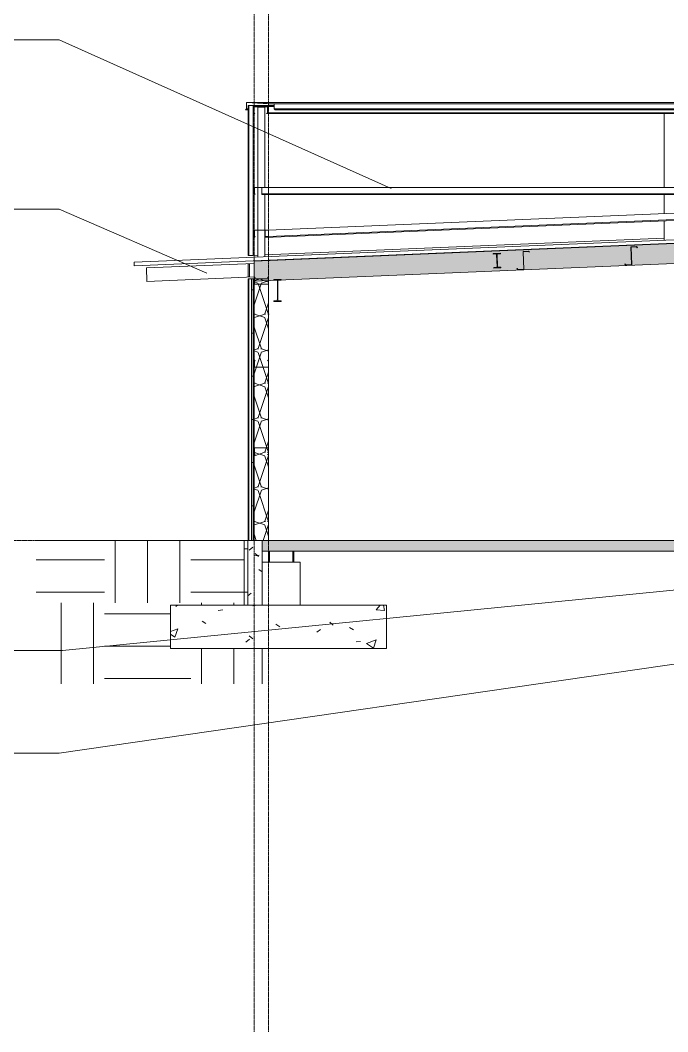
# Model space of a CAD drawing. Header units: inches. Extents: x -23565 to -43, y -324 to 853.
# Drawn here: x -5331 to -4971, y -273 to 289 of the extents above; entities that cross this region are included whole.
import ezdxf

# ---------------------------------------------------------------- set-up
doc = ezdxf.new("R2010")
doc.units = ezdxf.units.IN
doc.header["$MEASUREMENT"] = 0
doc.linetypes.add('Grid Line 1_2_', pattern=[0.8749999999999999, 0.4999999999999999, -0.125, 0.125, -0.125])
for name, color, linetype, lineweight in [('A-ANNO-IDEN', 131, 'Continuous', 9), ('A-CLNG', 13, 'Continuous', 13), ('A-CLNG-PATT', 13, 'Continuous', 25), ('A-FLOR', 192, 'Continuous', 13), ('A-FLOR-LEVL', 51, 'Continuous', 9), ('A-FLOR-PATT', 8, 'Continuous', 25), ('A-ROOF', 132, 'Continuous', 13), ('A-WALL', 113, 'Continuous', 13), ('A-WALL-PATT', 111, 'Continuous', 25), ('C-TOPO', 7, 'Continuous', 13), ('I-WALL', 2, 'Continuous', 13), ('L-SITE-WALL', 31, 'Continuous', 13), ('S-BEAM', 12, 'Continuous', 13), ('S-COLS', 52, 'Continuous', 13), ('S-FNDN', 32, 'Continuous', 13), ('S-GRID', 1, 'Continuous', 9)]:
    doc.layers.add(name, color=color, linetype=linetype, lineweight=lineweight)
pattern_1 = [(49.99999999999999, (-5044.515, 67.247), (55.08540092433552, -4.819842010399984), [5.76, -63.36]), (355, (-5044.515, 67.247), (-10.65568887076341, 57.76853117995548), [4.608000000000001, -50.688]), (100.451, (-5039.925, 66.846), (44.42946763329039, 52.94866132228842), [4.895, -53.848]), (46.184, (-5044.515, 82.60700000000001), (81.96444173651602, -12.71212223907837), [8.64, -95.04]), (96.636, (-5037.685, 81.548), (71.78149636030851, 74.81237833590787), [7.343, -80.77199999999999]), (351.184, (-5044.515, 82.60700000000001), (71.78194683429966, 74.81243234033883), [6.912000000000001, -76.032]), (21, (-5036.835, 78.767), (45.84207144938917, -30.92146111083851), [5.76, -63.36]), (326, (-5036.835, 78.767), (18.68706418402729, 55.69147629738364), [4.608000000000001, -50.688]), (71.45100000000001, (-5033.015, 76.19), (64.52890835799828, 24.77010932808051), [4.895, -53.848]), (37.50000000000001, (-5044.515, 67.247), (0.933894640541661, 25.56681620382889), [2.534, -47.53899999999999, 2.534, -48.922, -50.88]), (37.50000000000001, (-5044.515, 67.247), (0.933894640541661, 25.56681620382889), [-101.53, 2.534, -48.346]), (7.499999999999999, (-5044.515, 67.247), (20.20403996418253, 30.29130269773347), [2.534, -26.803, 2.534, -46.387, -19.392]), (7.499999999999999, (-5044.515, 67.247), (20.20403996418253, 30.29130269773347), [-78.259, 2.534, -16.858]), (327.5, (-5061.641, 67.247), (40.99778450279307, -1.732402627145404), [2.534, -16.666, 2.534, -57.37, -79.488]), (327.5, (-5061.641, 67.247), (40.99778450279307, -1.732402627145404), [-79.104, 2.534, -76.954]), (317.5, (-5069.321, 67.247), (44.78888311775997, 7.687838582048734), [2.534, -22.426, 2.534, -37.248, -56.448]), (317.5, (-5069.321, 67.247), (44.78888311775997, 7.687838582048734), [-64.742, 2.534, -53.91399999999999])]
pattern_2 = [(45, (-5044.515, 67.247), (-19.00703027829439, 19.0070302782944), []), (45, (-5044.515, 96.04700000000001), (-19.00703027829439, 19.0070302782944), [])]
pattern_3 = [(0, (-5044.515, 67.247), (48, 48), [48, -48]), (0, (-5044.515, 85.24700000000001), (48, 48), [48, -48]), (0, (-5044.515, 103.247), (48, 48), [48, -48]), (90, (-5038.515, 109.247), (-48, 48), [48, -48]), (90, (-5020.515, 109.247), (-48, 48), [48, -48]), (90, (-5002.515, 109.247), (-48, 48), [48, -48])]
pattern_4 = [(0, (-5044.515, 67.247), (0, 24), []), (90, (-5044.515, 67.247), (-24, 1.469576158976824e-15), [])]
pattern_5 = [(161.57, (-5043.555, 68.207), (-7.680223697288786, -0.0009795936816989759), [0, -54.643, 6.067, 0]), (18.43, (-5045.475, 68.207), (-7.680223697288786, 0.00097959368169942), [0, -54.643, 6.067, 0]), (108.43, (-5043.555, 68.207), (3.838295292656201, -19.20136532245489), [18.21099999999999, -42.49899999999999]), (71.57, (-5045.475, 68.207), (3.838295292656203, 19.20136532245489), [18.211, -42.499])]

# ---------------------------------------------------------------- blocks, each defined once
blk = doc.blocks.new('Struct_Xcel_Sports Complex_rvt-5-Building Section - East_West looking South _ Fieldhouse')
at = {"layer": 'A-FLOR-PATT', "lineweight": 9}
h = blk.add_hatch(dxfattribs=at)
h.set_pattern_fill('FP_75', color=256, style=0, pattern_type=2)
h.set_pattern_definition(pattern_1)
h.paths.add_polyline_path([(22066.14022535249, -5.999999999999317), (25307.20272535238, -5.999999999999317), (25307.20272535238, 0), (22066.14022535249, 0), (22066.14022535249, -1.598079339972855)], flags=0)
h.paths.add_polyline_path([(26272.89022535242, -5.999999999999317), (26272.89022535242, 0), (25737.89022535263, 0), (25737.89022535263, -5.999999999999317), (26225.74000625958, -5.999999999999317)], flags=0)
at = {"layer": 'A-WALL-PATT', "lineweight": 9}
h = blk.add_hatch(dxfattribs=at)
h.set_pattern_fill('FP_75', color=8, style=0, pattern_type=2)
h.set_pattern_definition(pattern_1)
h.paths.add_polyline_path([(22066.14022535249, -35.99999999999999), (22066.14022535249, -3.055902197957038e-10), (22058.14022535249, -3.055902197957038e-10), (22058.14022535249, -35.99999999999999)], flags=0)
at = {"layer": 'S-FNDN', "lineweight": 9}
h = blk.add_hatch(dxfattribs=at)
h.set_pattern_fill('FP_75', color=8, style=0, pattern_type=2)
h.set_pattern_definition(pattern_1)
h.paths.add_polyline_path([(22015.1402253527, -59.99999999999999), (22135.1402253527, -59.99999999999999), (22135.1402253527, -35.99999999999999), (22015.1402253527, -35.99999999999999)], flags=0)
at = {"layer": 'A-FLOR', "color": 7}
for p, q in [((22066.14022535249, -1.06581410364015e-14), (22066.14022535249, -6.00000000000001)), ((25307.20272535238, -1.06581410364015e-14), (22066.14022535249, -1.06581410364015e-14)), ((22066.14022535249, -6.00000000000001), (25307.20272535238, -6.00000000000001))]:
    blk.add_line(p, q, dxfattribs=at)
at = {"layer": 'L-SITE-WALL', "color": 7}
for p, q in [((22066.14022535249, -3.060485198602691e-10), (22058.14022535249, -3.060485198602691e-10)), ((22058.14022535249, -3.060485198602691e-10), (22058.14022535249, -35.99999999999999)), ((22066.14022535249, -35.99999999999999), (22066.14022535249, -3.060485198602691e-10)), ((22058.14022535249, -35.99999999999999), (22066.14022535249, -35.99999999999999))]:
    blk.add_line(p, q, dxfattribs=at)
at = {"layer": 'S-FNDN', "color": 8, "lineweight": 9}
for p in [(22066.14022535249, -12), (22087.1402253527, -35.99999999999999)]:
    blk.add_line(p, (22087.1402253527, -12), dxfattribs=at)
at = {"layer": 'S-FNDN', "color": 7}
for p, q in [((22135.1402253527, -35.99999999999999), (22015.1402253527, -35.99999999999999)), ((22015.1402253527, -35.99999999999999), (22015.1402253527, -59.99999999999999)), ((22135.1402253527, -59.99999999999999), (22135.1402253527, -35.99999999999999)), ((22015.1402253527, -59.99999999999999), (22135.1402253527, -59.99999999999999))]:
    blk.add_line(p, q, dxfattribs=at)
blk = doc.blocks.new('Girt_C - 8_D-1836742-Building Section - East_West looking South _ Fieldhouse')
at = {"layer": 'S-BEAM', "color": 7}
for p, q in [((22061.64022535244, 51.36718749999887), (22061.64022535244, 48.05468750000016)), ((22061.74960035244, 48.10568990011085), (22061.74960035244, 51.37128304538593)), ((22061.82766889942, 51.44531250000032), (22069.452752639, 51.44531250000051)), ((22069.45272535244, 51.55468750000034), (22061.82772535244, 51.55468749999889)), ((22069.53085035244, 51.37005587879139), (22069.53085035244, 48.10568990011092)), ((22069.64022535244, 48.05468750000033), (22069.64022535244, 51.36718750000052)), ((22061.64022535244, 48.05468750000016), (22062.21584830579, 47.57168249214367)), ((22062.2861532006, 47.65546860310981), (22061.74960035244, 48.10568990011085)), ((22062.21584830579, 47.57168249214367), (22062.2861532006, 47.65546860310981)), ((22069.53085035244, 48.10568990011092), (22068.99538712529, 47.6563829037015)), ((22068.99538712529, 47.6563829037015), (22069.0656920201, 47.57259679273544)), ((22069.0656920201, 47.57259679273544), (22069.64022535244, 48.05468750000033))]:
    blk.add_line(p, q, dxfattribs=at)
for centre, radius, start, end in [((22061.82772535244, 51.36718749999889), 0.1875, 90, 180.0000000000062), ((22061.82766889942, 51.36713376534166), 0.07817873465620377, 90, 176.9576382926967), ((22069.45272535244, 51.36718750000052), 0.1875, 0, 90), ((22069.452752639, 51.36716115802727), 0.07815134197517182, 2.122717617997713, 90)]:
    blk.add_arc(centre, radius, start, end, dxfattribs=at)
blk = doc.blocks.new('Girt_C - 8_D-1836744-Building Section - East_West looking South _ Fieldhouse')
at = {"layer": 'S-BEAM', "lineweight": 9}
h = blk.add_hatch(dxfattribs=at)
h.set_pattern_fill('FP_62', color=8, style=0, pattern_type=2)
h.set_pattern_definition(pattern_2)
h.paths.add_polyline_path([(22061.82772535251, 96.3203124999992), (22069.45272535251, 96.32031250000125), (22069.45278180552, 96.42968749999898), (22061.82769806594, 96.42968749999898)], flags=0)
h.paths.add_polyline_path([(22069.5308503525, 96.50371695461388), (22069.64022535251, 96.50781250000057), (22069.64022535251, 99.82031250000011), (22069.06460239915, 100.3033175078559), (22068.99429750435, 100.2195313968899), (22069.53085035251, 99.76931009988891)], flags=0)
h.paths.add_polyline_path([(22061.74960035251, 96.50494412120895), (22061.74960035251, 99.76931009988891), (22062.28506357966, 100.2186170962979), (22062.21475868485, 100.3024032072645), (22061.64022535251, 99.82031249999943), (22061.64022535251, 96.5078124999992)], flags=0)
at = {"layer": 'S-BEAM', "color": 7}
for p, q in [((22062.21475868485, 100.3024032072636), (22061.64022535251, 99.82031249999872)), ((22061.64022535251, 99.82031249999872), (22061.64022535251, 96.50781249999856)), ((22061.74960035251, 99.76931009988816), (22062.28506357966, 100.2186170962976)), ((22061.74960035251, 96.50494412120769), (22061.74960035251, 99.76931009988816)), ((22069.45278180552, 96.42968749999874), (22061.82769806594, 96.42968749999855)), ((22061.82772535251, 96.32031249999874), (22069.45272535251, 96.32031250000016)), ((22062.28506357966, 100.2186170962976), (22062.21475868485, 100.3024032072636)), ((22069.06460239915, 100.3033175078554), (22068.99429750435, 100.2195313968893)), ((22068.99429750435, 100.2195313968893), (22069.53085035251, 99.7693100998882)), ((22069.64022535251, 99.82031249999889), (22069.06460239915, 100.3033175078554)), ((22069.53085035251, 99.7693100998882), (22069.5308503525, 96.50371695461313)), ((22069.64022535251, 96.50781250000018), (22069.64022535251, 99.82031249999889))]:
    blk.add_line(p, q, dxfattribs=at)
for centre, radius, start, end in [((22061.82772535251, 96.50781249999856), 0.1875, 180, 269.9999999999996), ((22061.82769806594, 96.50783884197182), 0.07815134197153384, 182.122717617914, 269.9999999999996), ((22069.45272535251, 96.50781250000016), 0.1875, 269.9999999999996, 8.685034650183044e-12), ((22069.45278180552, 96.50786623465737), 0.07817873465601069, 269.9999999999996, 356.9576382927082)]:
    blk.add_arc(centre, radius, start, end, dxfattribs=at)
blk = doc.blocks.new('Girt_C - 8_D-1782471-Building Section - East_West looking South _ Fieldhouse')
at = {"layer": 'S-BEAM', "color": 8, "lineweight": 9}
for p, q in [((22069.18239323217, 237.3147842928365), (22069.18239323217, 237.6232088335606)), ((22696.76521643457, 237.3147842928364), (22069.18239323217, 237.3147842928365)), ((22072.7652253524, 241.2968750001023), (22069.2018615215, 241.2968750001023)), ((22069.38937126329, 237.7968750001014), (22696.76521643457, 237.7968750001014)), ((22696.76521643457, 239.4558058261849), (22696.76521643457, 237.7968750001014)), ((22696.76521643457, 237.7968750001014), (22696.76521643457, 237.3147842928364))]:
    blk.add_line(p, q, dxfattribs=at)
blk = doc.blocks.new('Girt_C - 8_D-1779451-Building Section - East_West looking South _ Fieldhouse')
at = {"layer": 'S-BEAM', "color": 8, "lineweight": 9}
for p, q in [((22696.76293985979, 198.6727203348604), (22069.45273004653, 172.5358946996574)), ((22696.76293985979, 198.6727203348589), (22696.77074525906, 198.4853828699935)), ((22696.77074525906, 198.4853828699935), (22696.90864064617, 195.1757543240365)), ((22696.92870950193, 194.694081519054), (22067.84476912016, 168.4833535531263)), ((22069.62261763639, 169.0399364299089), (22696.90864064617, 195.1757543240365)), ((22696.90864064617, 195.1757543240365), (22696.92870950193, 194.694081519054)), ((22067.68680487729, 172.2746549040658), (22067.67899947802, 172.4619923689312)), ((22067.8247002644, 168.9650263581088), (22067.68680487729, 172.2746549040658)), ((22067.8247002644, 168.9650263581088), (22069.44356984839, 169.032476419308)), ((22067.84476912016, 168.4833535531263), (22067.8247002644, 168.9650263581088))]:
    blk.add_line(p, q, dxfattribs=at)
blk = doc.blocks.new('Girt_C - 8_D-1785278-Building Section - East_West looking South _ Fieldhouse')
at = {"layer": 'S-BEAM', "color": 8, "lineweight": 9}
for p, q in [((22061.71623402814, 237.3138699922448), (22061.1406409804, 237.7968750001013)), ((22061.1406409804, 237.7968750001013), (22061.38895561381, 237.7968750001014)), ((22061.25001029799, 241.113470545487), (22061.49833629652, 241.1134705454871)), ((22061.57646535559, 241.2968750001012), (22061.32813123912, 241.2968750001011)), ((22061.71623402814, 237.3138699922448), (22061.96460847433, 237.3138699922449)), ((22068.49542062696, 237.3985704038026), (22069.03085603493, 237.847877400212)), ((22068.56572186919, 237.3147842928365), (22068.49542062696, 237.3985704038026)), ((22068.49542062696, 237.3985704038026), (22068.7444995328, 237.3985704038027)), ((22068.66556908026, 237.398570403802), (22068.56572186919, 237.3147842928365)), ((22068.56572186919, 237.3147842928365), (22068.81480808039, 237.3147842928366)), ((22069.03085603493, 237.847877400212), (22069.03085603493, 241.1122433788925)), ((22069.03085603493, 241.1122433788925), (22069.27999058058, 241.1122433788925)), ((22069.03085603493, 237.847877400212), (22069.27999058058, 237.8478774002121))]:
    blk.add_line(p, q, dxfattribs=at)
at = {"layer": 'S-BEAM', "color": 7}
for p, q in [((22061.38895561381, 241.1093750001), (22061.38895561381, 237.7968750001014)), ((22061.38895561381, 237.7968750001014), (22061.96460847433, 237.3138699922448)), ((22061.49833629651, 237.847877400212), (22061.49833629652, 241.1134705454871)), ((22062.03491702192, 237.397656103211), (22061.49833629651, 237.847877400212)), ((22061.57640889964, 241.1875000001015), (22069.20188880948, 241.1875000001017)), ((22069.2018615215, 241.2968750001015), (22061.57646535559, 241.2968750001001)), ((22061.96460847433, 237.3138699922448), (22062.03491702192, 237.397656103211)), ((22069.27999058058, 237.8478774002121), (22068.7444995328, 237.3985704038027)), ((22068.7444995328, 237.3985704038027), (22068.81480808039, 237.3147842928366)), ((22068.81480808039, 237.3147842928366), (22069.38937126329, 237.7968750001015)), ((22069.27999058058, 241.1122433788925), (22069.27999058058, 237.8478774002121)), ((22069.38937126329, 237.7968750001015), (22069.38937126329, 241.1093750001017))]:
    blk.add_line(p, q, dxfattribs=at)
at = {"layer": 'S-BEAM', "color": 7, "flags": 128}
for points in [[(22061.57646535559, 241.2968750001001), (22061.504708484, 241.2826024124459), (22061.44387594564, 241.2419575215725), (22061.40322894301, 241.1811281436685), (22061.38895561381, 241.1093750001)], [(22061.49833629652, 241.1134705454871), (22061.51012655711, 241.1507823569516), (22061.53852198123, 241.1777072662919), (22061.57640889964, 241.1875000001)], [(22069.38937126329, 241.1093750001017), (22069.37509793408, 241.1811281436701), (22069.33445093146, 241.2419575215741), (22069.27361839309, 241.2826024124475), (22069.2018615215, 241.2968750001016)], [(22069.20188880948, 241.1875000001017), (22069.24012768359, 241.1775070962646), (22069.2685876497, 241.1500838911483), (22069.27999058058, 241.1122433788925)]]:
    blk.add_lwpolyline(points, dxfattribs=at)
at = {"layer": 'S-BEAM', "color": 8, "lineweight": 9}
for centre, major_axis, ratio, start_param, end_param in [((22061.32813123912, 241.1093750001), (0, 0.1875), 0.9999480465000185, 1.554312234475219e-15, 1.570796326794898), ((22061.32807478904, 241.1093212654427), (0, 0.07817873465722869), 0.9999480465086231, 1.554312234475219e-15, 1.517697097966212), ((22068.95276237894, 241.1093486581283), (0, 0.07815134197327771), 0.9999480465387123, 4.749437391907496, 6.283185307179588)]:
    blk.add_ellipse(centre, major_axis=major_axis, ratio=ratio, start_param=start_param, end_param=end_param, dxfattribs=at)
blk = doc.blocks.new('Girt_C - 8_D-1785279-Building Section - East_West looking South _ Fieldhouse')
at = {"layer": 'S-BEAM', "lineweight": 9}
h = blk.add_hatch(dxfattribs=at)
h.set_pattern_fill('FP_62', color=8, style=0, pattern_type=2)
h.set_pattern_definition(pattern_2)
h.paths.add_polyline_path([(22062.21584830563, 168.5717060499622), (22062.28615320044, 168.6554921609282), (22061.74960035228, 169.1057134579292), (22061.74960035228, 172.3713066032042), (22061.64022535228, 172.3672110578175), (22061.64022535228, 169.054711057818)], flags=0)
h.paths.add_polyline_path([(22069.06569201994, 168.5726203505542), (22069.64022535228, 169.0547110578187), (22069.64022535228, 172.3672110578189), (22069.53085035228, 172.3700794366098), (22069.53085035228, 169.1057134579292), (22068.99538712513, 168.6564064615202)], flags=0)
h.paths.add_polyline_path([(22069.45275263884, 172.4453360578191), (22069.45272535228, 172.5547110578189), (22061.82772535228, 172.5547110578168), (22061.82766889926, 172.4453360578191)], flags=0)
at = {"layer": 'S-BEAM', "color": 7}
for p, q in [((22061.64022535228, 172.3672110578172), (22061.64022535228, 169.0547110578185)), ((22061.64022535228, 169.0547110578185), (22062.21584830563, 168.571706049962)), ((22061.74960035228, 169.1057134579292), (22061.74960035228, 172.3713066032043)), ((22062.28615320044, 168.6554921609282), (22061.74960035228, 169.1057134579292)), ((22061.82766889926, 172.4453360578187), (22069.45275263884, 172.4453360578188)), ((22069.45272535228, 172.5547110578187), (22061.82772535228, 172.5547110578172)), ((22069.53085035228, 169.1057134579293), (22068.99538712513, 168.6564064615198)), ((22069.06569201994, 168.5726203505538), (22069.64022535228, 169.0547110578187)), ((22069.53085035228, 172.3700794366097), (22069.53085035228, 169.1057134579293)), ((22069.64022535228, 169.0547110578187), (22069.64022535228, 172.3672110578188)), ((22062.21584830563, 168.571706049962), (22062.28615320044, 168.6554921609282)), ((22068.99538712513, 168.6564064615198), (22069.06569201994, 168.5726203505538))]:
    blk.add_line(p, q, dxfattribs=at)
for centre, radius, start, end in [((22061.82772535228, 172.3672110578172), 0.1875, 90, 180.0000000000083), ((22061.82766889926, 172.36715732316), 0.07817873465620377, 90, 176.957638292701), ((22069.45272535228, 172.3672110578188), 0.1875, 0, 90), ((22069.45275263884, 172.3671847158456), 0.07815134197517182, 2.122717617914347, 90)]:
    blk.add_arc(centre, radius, start, end, dxfattribs=at)
blk = doc.blocks.new('W-Wide Flange - W12X19-1098423-Building Section - East_West looking South _ Fieldhouse')
at = {"layer": 'S-BEAM', "lineweight": 9}
h = blk.add_hatch(dxfattribs=at)
h.set_pattern_fill('FP_62', color=8, style=0, pattern_type=2)
h.set_pattern_definition(pattern_2)
h.paths.add_polyline_path([(22072.63522535241, 132.8520833331402), (22076.64522535241, 132.8520833331402), (22076.64522535241, 133.2020833331399), (22075.28272535241, 133.2020833331399), (22074.91149429228, 133.3558522730173), (22074.75772535241, 133.7270833331404), (22074.75772535241, 144.1770833331405), (22074.91149429228, 144.5483143932636), (22075.28272535241, 144.7020833331403), (22076.64522535241, 144.7020833331403), (22076.64522535241, 145.05208333314), (22072.63522535241, 145.05208333314), (22072.63522535241, 144.7020833331403), (22073.99772535241, 144.7020833331403), (22074.36895641253, 144.5483143932636), (22074.52272535241, 144.1770833331405), (22074.52272535241, 133.7270833331404), (22074.36895641253, 133.3558522730173), (22073.99772535241, 133.2020833331399), (22072.63522535241, 133.2020833331399)], flags=0)
at = {"layer": 'S-BEAM', "color": 7}
for p, q in [((22076.64522535241, 145.0520833331399), (22072.63522535241, 145.0520833331399)), ((22072.63522535241, 145.0520833331399), (22072.63522535241, 144.7020833331399)), ((22072.63522535241, 144.7020833331399), (22073.99772535241, 144.7020833331399)), ((22074.52272535241, 144.1770833331399), (22074.52272535241, 133.7270833331399)), ((22074.75772535241, 133.7270833331399), (22074.75772535241, 144.1770833331399)), ((22075.28272535241, 144.7020833331399), (22076.64522535241, 144.7020833331399)), ((22076.64522535241, 144.7020833331399), (22076.64522535241, 145.0520833331399)), ((22073.99772535241, 133.2020833331399), (22072.63522535241, 133.2020833331399)), ((22072.63522535241, 133.2020833331399), (22072.63522535241, 132.8520833331399)), ((22072.63522535241, 132.8520833331399), (22076.64522535241, 132.8520833331399)), ((22076.64522535241, 133.2020833331399), (22075.28272535241, 133.2020833331399)), ((22076.64522535241, 132.8520833331399), (22076.64522535241, 133.2020833331399))]:
    blk.add_line(p, q, dxfattribs=at)
for centre, radius, start, end in [((22073.99772535241, 144.1770833331399), 0.5249999999978172, 0, 90), ((22075.28272535241, 144.1770833331399), 0.5250000000014552, 90, 180), ((22073.99772535241, 133.7270833331399), 0.5249999999978172, 269.9999999999996, 0), ((22075.28272535241, 133.7270833331399), 0.5250000000014552, 180, 269.9999999999996)]:
    blk.add_arc(centre, radius, start, end, dxfattribs=at)
blk = doc.blocks.new('Girt_Z - 10_D-1390502-Building Section - East_West looking South _ Fieldhouse')
at = {"layer": 'S-BEAM', "color": 7}
for p, q in [((22331.05167154427, 165.5447556679084), (22331.45236788729, 155.9280434353159)), ((22331.56945144412, 155.7453157290174), (22331.16095058819, 165.5493362716449)), ((22334.16615667055, 165.8621885713386), (22331.23120326834, 165.7398988462466)), ((22331.23289071705, 165.6304992542056), (22334.11975182662, 165.7507851337709)), ((22334.11975182662, 165.7507851337709), (22334.59096093252, 165.2344910091054)), ((22334.67174757599, 165.3082230161486), (22334.16615667055, 165.8621885713386)), ((22334.59096093252, 165.2344910091054), (22334.67174757599, 165.3082230161486)), ((22327.77257306047, 156.232510202847), (22327.691786417, 156.1587781958038)), ((22327.691786417, 156.1587781958038), (22328.19737732244, 155.6048126406138)), ((22328.24378216637, 155.7162160781815), (22327.77257306047, 156.232510202847)), ((22328.19737732244, 155.6048126406138), (22331.56945144412, 155.7453157290174)), ((22331.38165264694, 155.8469606815387), (22328.24378216637, 155.7162160781815))]:
    blk.add_line(p, q, dxfattribs=at)
for centre, radius, start, end in [((22331.23900899547, 165.5525613950419), 0.1874999999984359, 92.38594402969582, 182.3859440303956), ((22331.23903417866, 165.5525897545812), 0.07815134197101466, 94.50866164822588, 182.3859440303747), ((22331.37425692788, 155.9247888120072), 0.0781787346586504, 275.4283057379613, 2.38594403039141)]:
    blk.add_arc(centre, radius, start, end, dxfattribs=at)
blk = doc.blocks.new('Girt_C - 8_D-1785280-Building Section - East_West looking South _ Fieldhouse')
at = {"layer": 'S-BEAM', "color": 7}
for p, q in [((22061.64022535228, 196.1093750001001), (22061.64022535228, 192.7968750001014)), ((22061.64022535228, 192.7968750001014), (22062.21584830563, 192.3138699922449)), ((22061.74960035228, 192.847877400212), (22061.74960035228, 196.1134705454872)), ((22062.28615320044, 192.397656103211), (22061.74960035228, 192.847877400212)), ((22061.82766889926, 196.1875000001016), (22069.45275263884, 196.1875000001017)), ((22069.45272535228, 196.2968750001015), (22061.82772535228, 196.2968750001001)), ((22062.21584830563, 192.3138699922449), (22062.28615320044, 192.397656103211)), ((22069.53085035228, 192.8478774002121), (22068.99538712513, 192.3985704038027)), ((22068.99538712513, 192.3985704038027), (22069.06569201994, 192.3147842928366)), ((22069.06569201994, 192.3147842928366), (22069.64022535228, 192.7968750001015)), ((22069.53085035228, 196.1122433788925), (22069.53085035228, 192.8478774002121)), ((22069.64022535228, 192.7968750001015), (22069.64022535228, 196.1093750001017))]:
    blk.add_line(p, q, dxfattribs=at)
for centre, radius, start, end in [((22061.82772535228, 196.1093750001001), 0.1875, 90, 180), ((22061.82766889926, 196.1093212654429), 0.07817873465620377, 90, 176.9576382926814), ((22069.45272535228, 196.1093750001017), 0.1875, 0, 90), ((22069.45275263884, 196.1093486581285), 0.07815134197517182, 2.122717617914347, 90)]:
    blk.add_arc(centre, radius, start, end, dxfattribs=at)
blk = doc.blocks.new('Girt_C - 8_D-1783450-Building Section - East_West looking South _ Fieldhouse')
at = {"layer": 'S-BEAM', "color": 8, "lineweight": 9}
for p, q in [((22065.84522537626, 192.7968750001015), (22065.84522537626, 196.1093750001017)), ((22065.84522537626, 192.3147842928366), (22065.84522537626, 192.7968750001015)), ((22065.84522537626, 192.7968750001015), (22069.48634744828, 192.7968750001015)), ((22518.19544252644, 192.3147842928365), (22065.84522537626, 192.3147842928366)), ((22518.19544252644, 196.2968750001023), (22069.45272535228, 196.2968750001024)), ((22069.64022535228, 192.7968750001015), (22518.19544252644, 192.7968750001014)), ((22518.19544252644, 196.2968750001015), (22518.19544252644, 196.1093750001016)), ((22518.19544252644, 196.1093750001016), (22518.19544252644, 192.7968750001014)), ((22518.19544252644, 192.7968750001014), (22518.19544252644, 192.3147842928365))]:
    blk.add_line(p, q, dxfattribs=at)
blk = doc.blocks.new('Dimension Lumber - 5_5 x 7_5 Glulam-1777807-Building Section - East_West looking South _ Fieldhouse')
at = {"layer": 'S-BEAM', "color": 8, "lineweight": 9}
for p, q in [((22001.68185632231, 151.5082422172687), (22061.61960332881, 154.0056483425391)), ((22001.99408540765, 144.014744169076), (22001.68185632231, 151.5082422172687)), ((22061.61960332881, 146.4991407491239), (22001.99408540765, 144.014744169076))]:
    blk.add_line(p, q, dxfattribs=at)
blk = doc.blocks.new('W-Wide Flange - W8X15-1355454-Building Section - East_West looking South _ Fieldhouse')
at = {"layer": 'S-BEAM', "lineweight": 9}
h = blk.add_hatch(dxfattribs=at)
h.set_pattern_fill('FP_62', color=8, style=0, pattern_type=2)
h.set_pattern_definition(pattern_2)
h.paths.add_polyline_path([(22194.87807867351, 151.4410479375558), (22198.88460229661, 151.6079864218516), (22198.87148867503, 151.9227133398751), (22197.48768936879, 151.8650550354494), (22197.13014254872, 151.9959980609617), (22196.96990946894, 152.3414125433183), (22196.69993538648, 158.8207905223221), (22196.83087841199, 159.1783373423998), (22197.17629289435, 159.3385704221795), (22198.56009220058, 159.3962287266066), (22198.546978579, 159.71095564463), (22194.5404549559, 159.5440171603342), (22194.55356857748, 159.2292902423108), (22195.93736788371, 159.2869485467371), (22196.29491470379, 159.1560055212255), (22196.45514778357, 158.8105910388682), (22196.72512186603, 152.3312130598631), (22196.59417884052, 151.9736662397867), (22196.24876435816, 151.8134331600056), (22194.86496505193, 151.7557748555793)], flags=0)
at = {"layer": 'S-BEAM', "color": 7}
for p, q in [((22198.54697857899, 159.7109556446296), (22194.54045495589, 159.5440171603338)), ((22194.54045495589, 159.5440171603338), (22194.55356857748, 159.2292902423097)), ((22194.55356857748, 159.2292902423097), (22195.93736788371, 159.2869485467361)), ((22196.45514778357, 158.8105910388669), (22196.72512186602, 152.331213059863)), ((22196.96990946893, 152.3414125433175), (22196.69993538647, 158.8207905223214)), ((22197.17629289434, 159.3385704221792), (22198.56009220058, 159.3962287266055)), ((22198.56009220058, 159.3962287266055), (22198.54697857899, 159.7109556446296)), ((22198.87148867502, 151.9227133398747), (22197.48768936879, 151.8650550354484)), ((22198.88460229661, 151.6079864218506), (22198.87148867502, 151.9227133398747)), ((22196.24876435816, 151.8134331600053), (22194.86496505192, 151.7557748555789)), ((22194.86496505192, 151.7557748555789), (22194.87807867351, 151.4410479375548)), ((22194.87807867351, 151.4410479375548), (22198.88460229661, 151.6079864218506))]:
    blk.add_line(p, q, dxfattribs=at)
for centre, radius, start, end in [((22195.9580790797, 158.7898798428726), 0.4974999999986913, 2.385944030390158, 92.38594403030177), ((22197.19700409034, 158.8415017183157), 0.4974999999986913, 92.38594403030176, 182.3859440303866), ((22196.22805316216, 152.3105018638687), 0.4974999999986913, 272.3859440303014, 2.385944030390021), ((22197.46697817279, 152.3621237393118), 0.4974999999988428, 182.3859440303873, 272.3859440307193)]:
    blk.add_arc(centre, radius, start, end, dxfattribs=at)
blk = doc.blocks.new('Girt_C - 8_D-1405486-Building Section - East_West looking South _ Fieldhouse')
at = {"layer": 'S-BEAM', "lineweight": 9}
h = blk.add_hatch(dxfattribs=at)
h.set_pattern_fill('FP_62', color=8, style=0, pattern_type=2)
h.set_pattern_definition(pattern_2)
h.paths.add_polyline_path([(22061.8277253525, 142.437500000205), (22069.4527253525, 142.437500000207), (22069.45278180552, 142.5468750002054), (22061.82769806594, 142.5468750002054)], flags=0)
h.paths.add_polyline_path([(22069.5308503525, 142.6209044548197), (22069.64022535251, 142.6250000002063), (22069.64022535251, 145.9375000002059), (22069.06460239915, 146.4205050080624), (22068.99429750435, 146.3367188970957), (22069.53085035251, 145.8864976000947)], flags=0)
h.paths.add_polyline_path([(22061.7496003525, 142.6221316214147), (22061.7496003525, 145.8864976000947), (22062.28506357966, 146.3358045965036), (22062.21475868484, 146.4195907074703), (22061.6402253525, 145.9375000002052), (22061.6402253525, 142.6250000002057)], flags=0)
at = {"layer": 'S-BEAM', "color": 7}
for p, q in [((22062.21475868485, 146.4195907074694), (22061.64022535251, 145.9375000002045)), ((22061.74960035251, 145.8864976000939), (22062.28506357966, 146.3358045965034)), ((22062.28506357966, 146.3358045965034), (22062.21475868485, 146.4195907074694)), ((22069.06460239915, 146.4205050080612), (22068.99429750435, 146.336718897095)), ((22068.99429750435, 146.336718897095), (22069.53085035251, 145.886497600094)), ((22069.64022535251, 145.9375000002047), (22069.06460239915, 146.4205050080612)), ((22061.64022535251, 145.9375000002045), (22061.64022535251, 142.6250000002043)), ((22061.74960035251, 142.6221316214135), (22061.74960035251, 145.8864976000939)), ((22069.45278180552, 142.5468750002045), (22061.82769806594, 142.5468750002043)), ((22061.82772535251, 142.4375000002045), (22069.45272535251, 142.4375000002059)), ((22069.53085035251, 145.886497600094), (22069.5308503525, 142.6209044548189)), ((22069.64022535251, 142.6250000002059), (22069.64022535251, 145.9375000002047))]:
    blk.add_line(p, q, dxfattribs=at)
for centre, radius, start, end in [((22061.82772535251, 142.6250000002043), 0.1875, 180, 269.9999999999996), ((22061.82769806594, 142.6250263421776), 0.07815134197153384, 182.122717617914, 269.9999999999996), ((22069.45272535251, 142.6250000002059), 0.1875, 269.9999999999996, 0), ((22069.45278180552, 142.6250537348631), 0.07817873465601069, 269.9999999999996, 356.9576382927082)]:
    blk.add_arc(centre, radius, start, end, dxfattribs=at)

msp = doc.modelspace()

# ---------------------------------------------------------------- hatches: boundary and pattern name
at = {"layer": 'A-CLNG-PATT', "lineweight": 9}
h = msp.add_hatch(dxfattribs=at)
h.set_pattern_fill('FP_70', color=8, style=0, pattern_type=2)
h.set_pattern_definition(pattern_5)
h.paths.add_polyline_path([(-5201.199379487185, 144.2420885976287), (-4463.928757463505, 174.9616978486151), (-4463.928757463505, 186.0963507788474), (-5201.199379487185, 155.3767415278603), (-5201.199379487185, 154.6459206600277)], flags=0)
at = {"layer": 'A-WALL-PATT', "lineweight": 9}
h = msp.add_hatch(dxfattribs=at)
h.set_pattern_fill('FP_68', color=8, style=0, pattern_type=2)
h.set_pattern_definition(pattern_4)
h.paths.add_polyline_path([(-5202.678757463465, 0), (-5201.678757463465, 0), (-5201.678757463465, 145.4999999999993), (-5202.678757463465, 145.4999999999993), (-5202.678757463465, 76.52392066002743)], flags=0)
h = msp.add_hatch(dxfattribs=at)
h.set_pattern_fill('FP_69', color=8, style=0, pattern_type=2)
h.set_pattern_definition([(0, (-5044.515, 67.247), (30.72, 7.68), [2.534, -20.506, 2.534, -20.506, -122.88]), (0, (-5044.515, 67.247), (30.72, 7.68), [-46.08, 2.534, -43.54600000000001, 2.534, -20.506, -53.76]), (0, (-5044.515, 67.247), (30.72, 7.68), [-115.2, 2.534, -12.826, 2.534, -35.866]), (120, (-5032.995, 71.087), (-22.01107510106448, 22.76430040425796), [2.534, -20.506, 2.534, -20.506, -122.88]), (120, (-5032.995, 71.087), (-22.01107510106448, 22.76430040425796), [-46.07999999999999, 2.534, -43.546, 2.534, -20.506, -53.75999999999999]), (120, (-5032.995, 71.087), (-22.01107510106448, 22.76430040425796), [-115.2, 2.534, -12.826, 2.534, -35.86599999999999]), (240, (-5029.155, 86.447), (-8.708924898935503, -30.44430040425795), [2.534, -20.506, 2.534, -20.506, -122.88]), (240, (-5029.155, 86.447), (-8.708924898935503, -30.44430040425795), [-46.08, 2.534, -43.54600000000001, 2.534, -20.506, -53.76]), (240, (-5029.155, 86.447), (-8.708924898935503, -30.44430040425795), [-115.2, 2.534, -12.826, 2.534, -35.866])])
h.paths.add_polyline_path([(-5201.678757463465, 0), (-5201.178757463469, 0), (-5201.178757463469, 145.4999999999993), (-5201.678757463465, 145.4999999999993), (-5201.678757463465, 76.52392066002743)], flags=0)
h = msp.add_hatch(dxfattribs=at)
h.set_pattern_fill('FP_70', color=8, style=0, pattern_type=2)
h.set_pattern_definition(pattern_5)
h.paths.add_polyline_path([(-5201.178757463469, 0), (-5193.178757463465, 0), (-5193.178757463465, 145.4999999999993), (-5201.178757463469, 145.4999999999993), (-5201.178757463469, 76.52392066002743)], flags=0)
h = msp.add_hatch(dxfattribs=at)
h.set_pattern_fill('FP_68', color=8, style=0, pattern_type=2)
h.set_pattern_definition(pattern_4)
h.paths.add_polyline_path([(-5204.678757463502, -35.99999999999999), (-5204.678757463502, -3.055902197957038e-10), (-5206.678757463502, -3.055902197957038e-10), (-5206.678757463502, -35.99999999999999)], flags=0)
at = {"layer": 'C-TOPO', "lineweight": 9}
h = msp.add_hatch(dxfattribs=at)
h.set_pattern_fill('FP_64', color=8, style=0, pattern_type=2)
h.set_pattern_definition(pattern_3)
h.paths.add_polyline_path([(-5318.032134926707, -79.72007933997246), (-5279.583757463392, -79.72007933997246), (-5279.583757463392, 0), (-5322.425976556424, 0), (-5322.425976556424, -79.72007933997246), (-5318.678546541945, -79.72007933997246)], flags=0)
h = msp.add_hatch(dxfattribs=at)
h.set_pattern_fill('FP_64', color=8, style=0, pattern_type=2)
h.set_pattern_definition(pattern_3)
h.paths.add_polyline_path([(-5268.00743078551, -79.72007933997246), (-5196.678757463505, -79.72007933997246), (-5196.678757463505, -59.99999999999999), (-5247.678757463294, -59.99999999999999), (-5247.678757463294, -35.99999999999999), (-5206.678757463498, -35.99999999999999), (-5206.678757463498, -3.055902197957038e-10), (-5279.583757463392, 0), (-5279.583757463392, -79.72007933997246), (-5275.697978129061, -79.72007933997246)], flags=0)

# ---------------------------------------------------------------- linework, layer by layer
at = {"layer": 'A-ANNO-IDEN', "color": 153}
for p, q in [((-5309.549103718618, 278.4333085414004), (-5346.303365283871, 278.4333085414004)), ((-5125.064478783461, 195.6964618852765), (-5309.549103718618, 278.4333085414004)), ((-5309.549103662033, 184.1538904969178), (-5346.303365283125, 184.1538904945911)), ((-5227.528770970424, 148.6040172182428), (-5309.549103662033, 184.1538904969178)), ((-4440.469584685849, 24.54243091618167), (-5307.674103718698, -61.16881421647235)), ((-4430.038942524767, 9.140214359437378), (-5309.549103718618, -118.3071046745109)), ((-5307.674103718698, -61.16881421647235), (-5344.428365283955, -61.16881421647233)), ((-5309.549103718618, -118.3071046745109), (-5346.303365283875, -118.3071046745109))]:
    msp.add_line(p, q, dxfattribs=at)
at = {"layer": 'A-CLNG', "color": 7}
for p, q in [((-4465.428757463331, 186.0338507788542), (-5201.199379487185, 155.3767415278603)), ((-5201.199379487185, 144.2420885976277), (-4465.428757463331, 174.8991978486217)), ((-5201.199379487185, 155.3767415278603), (-5201.199379487185, 144.2420885976277))]:
    msp.add_line(p, q, dxfattribs=at)
at = {"layer": 'A-FLOR-LEVL', "linetype": 'Grid Line 1_2_'}
msp.add_line((-5515.859951923259, 0), (-91.40966119233417, 0), dxfattribs=at)
at = {"layer": 'A-ROOF', "color": 7}
for p, q in [((-4452.17875746646, 188.7178778036673), (-5267.928757464062, 154.728294470431)), ((-5267.928757464062, 152.7265591121869), (-4452.17875746646, 186.7161424454233)), ((-5267.928757464062, 154.728294470431), (-5267.928757464062, 152.7265591121869))]:
    msp.add_line(p, q, dxfattribs=at)
at = {"layer": 'A-WALL', "color": 7}
for p, q in [((-5205.491257463585, 243.5000000000036), (-5205.491257463585, 240.0000000000033)), ((-5189.991257463585, 242.6876794211166), (-5205.491257463585, 243.5000000000036)), ((-5205.428757463585, 239.9741116523541), (-5205.428757463585, 243.4341387421736)), ((-5205.428757463585, 243.4341387421736), (-5190.053757463582, 242.6283691356967)), ((-5190.053757463582, 242.6283691356967), (-5190.053757463582, 239.9741116523547)), ((-5189.991257463585, 240.0000000000037), (-5189.991257463585, 242.6876794211166)), ((-5205.491257463585, 240.0000000000033), (-5205.991257463589, 239.4999999999992)), ((-5205.991257463589, 239.4999999999992), (-5205.947063289765, 239.4558058261762)), ((-5205.947063289765, 239.4558058261762), (-5205.428757463585, 239.9741116523541)), ((-5204.491257463585, 241.8308789968665), (-5204.491257463585, 158.5)), ((-5201.678757463585, 241.8308789968665), (-5204.491257463585, 241.8308789968665)), ((-5204.178757463585, 158.5), (-5204.178757463585, 241.8308789968665)), ((-5201.678757463585, 158.5), (-5201.678757463585, 241.8308789968665)), ((-5190.053757463582, 239.9741116523547), (-5189.535451637414, 239.4558058261851)), ((-5189.491257463593, 239.5000000000074), (-5189.991257463585, 240.0000000000037)), ((-5189.535451637414, 239.4558058261851), (-5189.491257463593, 239.5000000000074)), ((-5204.491257463585, 158.5), (-5201.678757463585, 158.5)), ((-5193.178757463465, 145.4999999999995), (-5204.491257463465, 145.4999999999995)), ((-5204.491257463465, 145.4999999999995), (-5204.491257463465, 0)), ((-5204.178757463465, 145.4999999999995), (-5204.178757463465, 0)), ((-5202.678757463465, 145.4999999999995), (-5202.678757463465, 0)), ((-5201.678757463465, 145.4999999999995), (-5201.678757463465, 0)), ((-5201.178757463469, 145.4999999999995), (-5201.178757463469, 0)), ((-5193.178757463465, 0), (-5193.178757463465, 145.4999999999995)), ((-5204.491257463465, 0), (-5193.178757463465, 0))]:
    msp.add_line(p, q, dxfattribs=at)
at = {"layer": 'A-WALL', "color": 8, "lineweight": 9}
for p, q in [((-4563.053757463582, 243.5000000000036), (-5205.491257463611, 243.5000000000036)), ((-4563.053757463582, 242.6876794211166), (-5189.9912574636, 242.6876794211166)), ((-5204.491257463585, 239.4558058261762), (-5205.94706328979, 239.4558058261762)), ((-5204.491257463585, 239.9741116523541), (-5205.428757463611, 239.9741116523541)), ((-5190.053757463596, 241.7500000000038), (-5201.678757463607, 241.7500000000038)), ((-4563.053757463582, 240.0000000000037), (-5189.9912574636, 240.0000000000037)), ((-4563.053757463582, 239.4558058261851), (-5189.535451637428, 239.4558058261851)), ((-4563.053757463582, 239.5000000000074), (-5189.491257463604, 239.5000000000074)), ((-5195.181895081911, 158.7602814155107), (-4973.178757463498, 168.0104121496112)), ((-5201.678757463607, 158.4895788162733), (-5199.175756002289, 158.5938705438282))]:
    msp.add_line(p, q, dxfattribs=at)
at = {"layer": 'C-TOPO'}
for p, q in [((-5322.425976556424, 0), (-5318.678546541945, 0)), ((-5318.678546541945, 0), (-5316.752788184993, 0)), ((-5316.752788184993, 0), (-5299.94749287613, 0)), ((-5299.94749287613, 0), (-5283.065428459242, 0)), ((-5283.065428459242, 0), (-5279.583757463392, 0)), ((-5268.00743078551, 0), (-5279.583757463392, 0)), ((-5206.678757463498, 0), (-5268.00743078551, 0)), ((-5196.678757463502, -79.72007933997246), (-5196.678757463505, -59.99999999999999))]:
    msp.add_line(p, q, dxfattribs=at)
at = {"layer": 'C-TOPO', "color": 8, "lineweight": 9}
for p, q in [((-5318.6788460965, 0), (-5322.425976556424, 0)), ((-5316.75257656525, 0), (-5318.6788460965, 0)), ((-5299.94788906525, 0), (-5316.75257656525, 0)), ((-5283.0655648465, 0), (-5299.94788906525, 0)), ((-5283.0655648465, 0), (-5279.58363125275, 0)), ((-5268.0069710965, 0), (-5279.58363125275, 0)), ((-5206.678757463498, 0), (-5268.0069710965, 0)), ((-5196.67933437775, -59.99999999999999), (-5196.67933437775, -79.72007933997246))]:
    msp.add_line(p, q, dxfattribs=at)
at = {"layer": 'I-WALL', "color": 7}
for p, q in [((-5204.491257463331, 153.7499999999999), (-5204.491257463331, 146.5)), ((-5203.866257463334, 153.7499999999999), (-5204.491257463331, 153.7499999999999)), ((-5203.866257463334, 146.5), (-5203.866257463334, 153.7499999999999)), ((-5204.491257463331, 146.5), (-5203.866257463334, 146.5))]:
    msp.add_line(p, q, dxfattribs=at)
at = {"layer": 'L-SITE-WALL', "color": 7}
for p, q in [((-5204.678757463502, -3.060485198602691e-10), (-5206.678757463502, -3.060378617192327e-10)), ((-5206.678757463502, -3.060378617192327e-10), (-5206.678757463502, -35.99999999999999)), ((-5204.678757463502, -35.99999999999999), (-5204.678757463502, -3.060485198602691e-10)), ((-5206.678757463502, -35.99999999999999), (-5204.678757463502, -35.99999999999999))]:
    msp.add_line(p, q, dxfattribs=at)
at = {"layer": 'S-COLS', "color": 8, "lineweight": 9}
for p, q in [((-5199.178757463716, 240.8263715670164), (-5199.178757463716, 196.2968750001012)), ((-5195.178757463716, 240.826371567016), (-5199.178757463716, 240.826371567016)), ((-5195.17875746372, 196.2968750001025), (-5195.17875746372, 240.8263715670164)), ((-4973.178757463498, 237.3147842928372), (-4973.178757463498, 196.2968750001025)), ((-5199.178757463716, 196.1875000001027), (-5199.178757463716, 172.5547110578179)), ((-5195.17875746372, 172.5547110578186), (-5195.17875746372, 192.3147842928379)), ((-4973.178757463498, 192.3147842928379), (-4973.178757463498, 181.7099876473507)), ((-4973.178757463498, 177.7244420537433), (-4973.178757463498, 167.0095444704561)), ((-5199.178757463716, 172.4453360578195), (-5199.178757463716, 157.5928778037798)), ((-5195.17875746372, 157.7595444704461), (-5195.17875746372, 172.4453360578195)), ((-4973.178757463498, 165.007809112212), (-4973.178757463498, 164.8776007788478)), ((-5199.178757463716, 155.5911424455357), (-5199.178757463716, 155.4609341121722)), ((-5195.17875746372, 155.6276007788385), (-5195.17875746372, 155.757809112202)), ((-5193.178757463716, -5.999999999999551), (-5193.178757463716, -12)), ((-5192.745163713716, -5.999999999999551), (-5192.745163713716, -12)), ((-5179.612351213716, -12), (-5179.612351213716, -5.999999999999546)), ((-5179.178757463716, -12), (-5179.178757463716, -5.999999999999546))]:
    msp.add_line(p, q, dxfattribs=at)
at = {"layer": 'S-GRID', "linetype": 'Grid Line 1_2_'}
for p, q in [((-5201.178757463709, -273.1608068449274), (-5201.178757463709, 671.8918076611269)), ((-5193.178757463709, -273.1608068449274), (-5193.178757463709, 671.8918076611269))]:
    msp.add_line(p, q, dxfattribs=at)

# ---------------------------------------------------------------- block references
at = {"color": 250, "lineweight": 5}
msp.add_blockref('Struct_Xcel_Sports Complex_rvt-5-Building Section - East_West looking South _ Fieldhouse', (-27262.818982816, 0), dxfattribs=at)
at = {"layer": 'S-BEAM', "color": 8, "lineweight": 9}
for name, p in [('Girt_C - 8_D-1785278-Building Section - East_West looking South _ Fieldhouse', (-27262.818982816, 0)), ('Girt_C - 8_D-1782471-Building Section - East_West looking South _ Fieldhouse', (-27262.818982816, 0)), ('Girt_C - 8_D-1779451-Building Section - East_West looking South _ Fieldhouse', (-27262.818982816, 0)), ('Girt_C - 8_D-1785280-Building Section - East_West looking South _ Fieldhouse', (-27262.818982816, 0)), ('Girt_C - 8_D-1783450-Building Section - East_West looking South _ Fieldhouse', (-27262.818982816, 0)), ('Girt_C - 8_D-1785279-Building Section - East_West looking South _ Fieldhouse', (-27262.818982816, 0)), ('Girt_Z - 10_D-1390502-Building Section - East_West looking South _ Fieldhouse', (-27322.76696720154, -2.497832682730631)), ('W-Wide Flange - W8X15-1355454-Building Section - East_West looking South _ Fieldhouse', (-27262.818982816, 0)), ('Girt_Z - 10_D-1390502-Building Section - East_West looking South _ Fieldhouse', (-27382.71495158708, -4.995665365461092)), ('Dimension Lumber - 5_5 x 7_5 Glulam-1777807-Building Section - East_West looking South _ Fieldhouse', (-27262.818982816, 0)), ('Girt_C - 8_D-1405486-Building Section - East_West looking South _ Fieldhouse', (-27262.818982816, 0)), ('W-Wide Flange - W12X19-1098423-Building Section - East_West looking South _ Fieldhouse', (-27262.818982816, 0)), ('Girt_C - 8_D-1836744-Building Section - East_West looking South _ Fieldhouse', (-27262.818982816, 0)), ('Girt_C - 8_D-1836742-Building Section - East_West looking South _ Fieldhouse', (-27262.818982816, 0))]:
    msp.add_blockref(name, p, dxfattribs=at)

doc.saveas('drawing.dxf')
